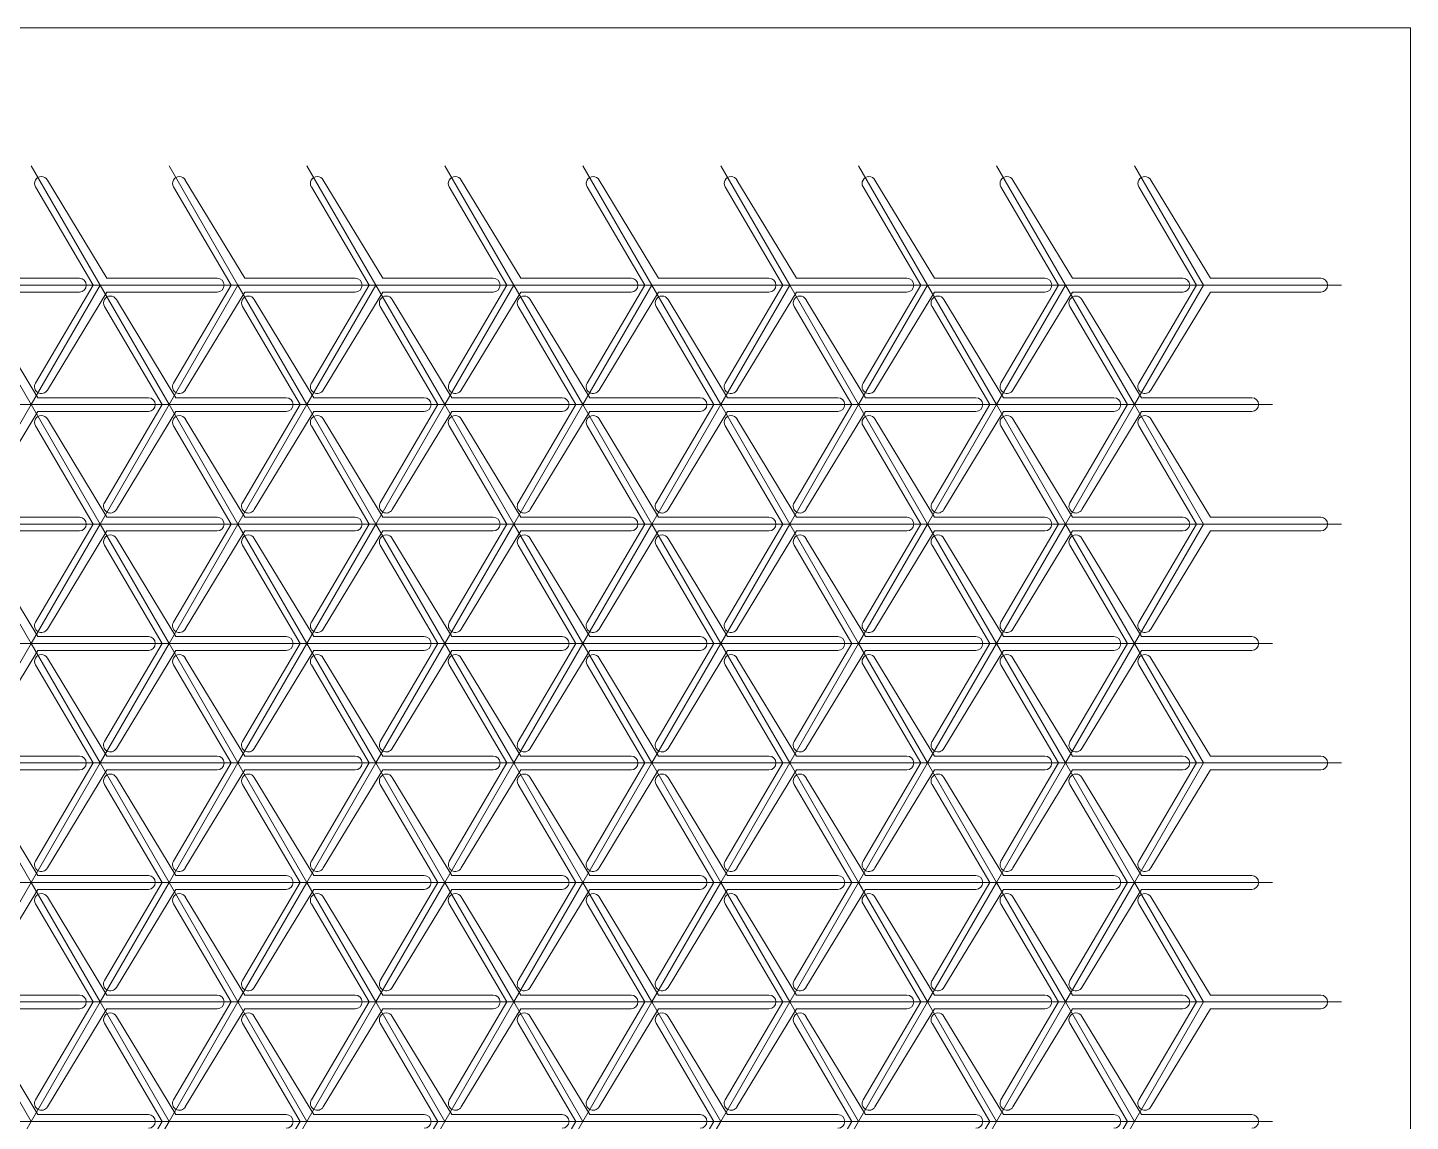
# Model space of a CAD drawing. Header units: metres. Extents: x 0 to 205, y 0 to 185.
# Drawn here: x 104.8 to 205, y 105.3 to 184.5 of the extents above; entities that cross this region are included whole.
import ezdxf

# ---------------------------------------------------------------- set-up
doc = ezdxf.new("R2010")
doc.units = ezdxf.units.M
doc.layers.add('TOP', color=1, linetype='Continuous', lineweight=0)

msp = doc.modelspace()

# ---------------------------------------------------------------- linework, layer by layer
at = {"layer": 'TOP'}
for p, q in [((0, 184.54), (205, 184.54)), ((205, 184.54), (205, 0)), ((110, 165.88), (105, 174.54)), ((120, 165.88), (115, 174.54)), ((130, 165.88), (125, 174.54)), ((140, 165.88), (135, 174.54)), ((150, 165.88), (145, 174.54)), ((160, 165.88), (155, 174.54)), ((170, 165.88), (165, 174.54)), ((180, 165.88), (175, 174.54)), ((190, 165.88), (185, 174.54)), ((110.5, 166.38), (106.18, 173.5)), ((120.5, 166.38), (116.18, 173.5)), ((130.5, 166.38), (126.18, 173.5)), ((140.5, 166.38), (136.18, 173.5)), ((150.5, 166.38), (146.18, 173.5)), ((160.5, 166.38), (156.18, 173.5)), ((170.5, 166.38), (166.18, 173.5)), ((180.5, 166.38), (176.18, 173.5)), ((190.5, 166.38), (186.18, 173.5)), ((105.32, 173), (109.5, 165.88)), ((115.32, 173), (119.5, 165.88)), ((125.32, 173), (129.5, 165.88)), ((135.32, 173), (139.5, 165.88)), ((145.32, 173), (149.5, 165.88)), ((155.32, 173), (159.5, 165.88)), ((165.32, 173), (169.5, 165.88)), ((175.32, 173), (179.5, 165.88)), ((185.32, 173), (189.5, 165.88)), ((105, 157.22), (100, 165.88)), ((100, 165.88), (110, 165.88)), ((108.5, 166.38), (100.5, 166.38)), ((110, 165.88), (105, 157.22)), ((109.5, 165.88), (105.32, 158.77)), ((115, 157.22), (110, 165.88)), ((110, 165.88), (120, 165.88)), ((118.5, 166.38), (110.5, 166.38)), ((120, 165.88), (115, 157.22)), ((119.5, 165.88), (115.32, 158.77)), ((125, 157.22), (120, 165.88)), ((120, 165.88), (130, 165.88)), ((128.5, 166.38), (120.5, 166.38)), ((130, 165.88), (125, 157.22)), ((129.5, 165.88), (125.32, 158.77)), ((135, 157.22), (130, 165.88)), ((130, 165.88), (140, 165.88)), ((138.5, 166.38), (130.5, 166.38)), ((140, 165.88), (135, 157.22)), ((139.5, 165.88), (135.32, 158.77)), ((145, 157.22), (140, 165.88)), ((140, 165.88), (150, 165.88)), ((148.5, 166.38), (140.5, 166.38)), ((150, 165.88), (145, 157.22)), ((149.5, 165.88), (145.32, 158.77)), ((155, 157.22), (150, 165.88)), ((150, 165.88), (160, 165.88)), ((158.5, 166.38), (150.5, 166.38)), ((160, 165.88), (155, 157.22)), ((159.5, 165.88), (155.32, 158.77)), ((165, 157.22), (160, 165.88)), ((160, 165.88), (170, 165.88)), ((168.5, 166.38), (160.5, 166.38)), ((170, 165.88), (165, 157.22)), ((169.5, 165.88), (165.32, 158.77)), ((175, 157.22), (170, 165.88)), ((170, 165.88), (180, 165.88)), ((178.5, 166.38), (170.5, 166.38)), ((180, 165.88), (175, 157.22)), ((179.5, 165.88), (175.32, 158.77)), ((185, 157.22), (180, 165.88)), ((180, 165.88), (190, 165.88)), ((188.5, 166.38), (180.5, 166.38)), ((190, 165.88), (185, 157.22)), ((189.5, 165.88), (185.32, 158.77)), ((190, 165.88), (200, 165.88)), ((198.5, 166.38), (190.5, 166.38)), ((100.5, 165.38), (108.5, 165.38)), ((105.5, 157.72), (101.18, 164.84)), ((106.18, 158.27), (110.5, 165.38)), ((110.5, 165.38), (118.5, 165.38)), ((115.5, 157.72), (111.18, 164.84)), ((116.18, 158.27), (120.5, 165.38)), ((120.5, 165.38), (128.5, 165.38)), ((125.5, 157.72), (121.18, 164.84)), ((126.18, 158.27), (130.5, 165.38)), ((130.5, 165.38), (138.5, 165.38)), ((135.5, 157.72), (131.18, 164.84)), ((136.18, 158.27), (140.5, 165.38)), ((140.5, 165.38), (148.5, 165.38)), ((145.5, 157.72), (141.18, 164.84)), ((146.18, 158.27), (150.5, 165.38)), ((150.5, 165.38), (158.5, 165.38)), ((155.5, 157.72), (151.18, 164.84)), ((156.18, 158.27), (160.5, 165.38)), ((160.5, 165.38), (168.5, 165.38)), ((165.5, 157.72), (161.18, 164.84)), ((166.18, 158.27), (170.5, 165.38)), ((170.5, 165.38), (178.5, 165.38)), ((175.5, 157.72), (171.18, 164.84)), ((176.18, 158.27), (180.5, 165.38)), ((180.5, 165.38), (188.5, 165.38)), ((185.5, 157.72), (181.18, 164.84)), ((186.18, 158.27), (190.5, 165.38)), ((190.5, 165.38), (198.5, 165.38)), ((110.32, 164.34), (114.5, 157.22)), ((120.32, 164.34), (124.5, 157.22)), ((130.32, 164.34), (134.5, 157.22)), ((140.32, 164.34), (144.5, 157.22)), ((150.32, 164.34), (154.5, 157.22)), ((160.32, 164.34), (164.5, 157.22)), ((170.32, 164.34), (174.5, 157.22)), ((180.32, 164.34), (184.5, 157.22)), ((113.5, 157.72), (105.5, 157.72)), ((123.5, 157.72), (115.5, 157.72)), ((133.5, 157.72), (125.5, 157.72)), ((143.5, 157.72), (135.5, 157.72)), ((153.5, 157.72), (145.5, 157.72)), ((163.5, 157.72), (155.5, 157.72)), ((173.5, 157.72), (165.5, 157.72)), ((183.5, 157.72), (175.5, 157.72)), ((193.5, 157.72), (185.5, 157.72)), ((95, 157.22), (105, 157.22)), ((105, 157.22), (100, 148.56)), ((101.18, 149.61), (105.5, 156.72)), ((110, 148.56), (105, 157.22)), ((105, 157.22), (115, 157.22)), ((105.5, 156.72), (113.5, 156.72)), ((115, 157.22), (110, 148.56)), ((114.5, 157.22), (110.32, 150.11)), ((111.18, 149.61), (115.5, 156.72)), ((120, 148.56), (115, 157.22)), ((115, 157.22), (125, 157.22)), ((115.5, 156.72), (123.5, 156.72)), ((125, 157.22), (120, 148.56)), ((124.5, 157.22), (120.32, 150.11)), ((121.18, 149.61), (125.5, 156.72)), ((130, 148.56), (125, 157.22)), ((125, 157.22), (135, 157.22)), ((125.5, 156.72), (133.5, 156.72)), ((135, 157.22), (130, 148.56)), ((134.5, 157.22), (130.32, 150.11)), ((131.18, 149.61), (135.5, 156.72)), ((140, 148.56), (135, 157.22)), ((135, 157.22), (145, 157.22)), ((135.5, 156.72), (143.5, 156.72)), ((145, 157.22), (140, 148.56)), ((144.5, 157.22), (140.32, 150.11)), ((141.18, 149.61), (145.5, 156.72)), ((150, 148.56), (145, 157.22)), ((145, 157.22), (155, 157.22)), ((145.5, 156.72), (153.5, 156.72)), ((155, 157.22), (150, 148.56)), ((154.5, 157.22), (150.32, 150.11)), ((151.18, 149.61), (155.5, 156.72)), ((160, 148.56), (155, 157.22)), ((155, 157.22), (165, 157.22)), ((155.5, 156.72), (163.5, 156.72)), ((165, 157.22), (160, 148.56)), ((164.5, 157.22), (160.32, 150.11)), ((161.18, 149.61), (165.5, 156.72)), ((170, 148.56), (165, 157.22)), ((165, 157.22), (175, 157.22)), ((165.5, 156.72), (173.5, 156.72)), ((175, 157.22), (170, 148.56)), ((174.5, 157.22), (170.32, 150.11)), ((171.18, 149.61), (175.5, 156.72)), ((180, 148.56), (175, 157.22)), ((175, 157.22), (185, 157.22)), ((175.5, 156.72), (183.5, 156.72)), ((185, 157.22), (180, 148.56)), ((184.5, 157.22), (180.32, 150.11)), ((181.18, 149.61), (185.5, 156.72)), ((190, 148.56), (185, 157.22)), ((185, 157.22), (195, 157.22)), ((185.5, 156.72), (193.5, 156.72)), ((105.32, 155.68), (109.5, 148.56)), ((110.5, 149.06), (106.18, 156.18)), ((115.32, 155.68), (119.5, 148.56)), ((120.5, 149.06), (116.18, 156.18)), ((125.32, 155.68), (129.5, 148.56)), ((130.5, 149.06), (126.18, 156.18)), ((135.32, 155.68), (139.5, 148.56)), ((140.5, 149.06), (136.18, 156.18)), ((145.32, 155.68), (149.5, 148.56)), ((150.5, 149.06), (146.18, 156.18)), ((155.32, 155.68), (159.5, 148.56)), ((160.5, 149.06), (156.18, 156.18)), ((165.32, 155.68), (169.5, 148.56)), ((170.5, 149.06), (166.18, 156.18)), ((175.32, 155.68), (179.5, 148.56)), ((180.5, 149.06), (176.18, 156.18)), ((185.32, 155.68), (189.5, 148.56)), ((190.5, 149.06), (186.18, 156.18)), ((105, 139.9), (100, 148.56)), ((100, 148.56), (110, 148.56)), ((108.5, 149.06), (100.5, 149.06)), ((110, 148.56), (105, 139.9)), ((109.5, 148.56), (105.32, 141.45)), ((115, 139.9), (110, 148.56)), ((110, 148.56), (120, 148.56)), ((118.5, 149.06), (110.5, 149.06)), ((120, 148.56), (115, 139.9)), ((119.5, 148.56), (115.32, 141.45)), ((125, 139.9), (120, 148.56)), ((120, 148.56), (130, 148.56)), ((128.5, 149.06), (120.5, 149.06)), ((130, 148.56), (125, 139.9)), ((129.5, 148.56), (125.32, 141.45)), ((135, 139.9), (130, 148.56)), ((130, 148.56), (140, 148.56)), ((138.5, 149.06), (130.5, 149.06)), ((140, 148.56), (135, 139.9)), ((139.5, 148.56), (135.32, 141.45)), ((145, 139.9), (140, 148.56)), ((140, 148.56), (150, 148.56)), ((148.5, 149.06), (140.5, 149.06)), ((150, 148.56), (145, 139.9)), ((149.5, 148.56), (145.32, 141.45)), ((155, 139.9), (150, 148.56)), ((150, 148.56), (160, 148.56)), ((158.5, 149.06), (150.5, 149.06)), ((160, 148.56), (155, 139.9)), ((159.5, 148.56), (155.32, 141.45)), ((165, 139.9), (160, 148.56)), ((160, 148.56), (170, 148.56)), ((168.5, 149.06), (160.5, 149.06)), ((170, 148.56), (165, 139.9)), ((169.5, 148.56), (165.32, 141.45)), ((175, 139.9), (170, 148.56)), ((170, 148.56), (180, 148.56)), ((178.5, 149.06), (170.5, 149.06)), ((180, 148.56), (175, 139.9)), ((179.5, 148.56), (175.32, 141.45)), ((185, 139.9), (180, 148.56)), ((180, 148.56), (190, 148.56)), ((188.5, 149.06), (180.5, 149.06)), ((190, 148.56), (185, 139.9)), ((189.5, 148.56), (185.32, 141.45)), ((190, 148.56), (200, 148.56)), ((198.5, 149.06), (190.5, 149.06)), ((100.5, 148.06), (108.5, 148.06)), ((105.5, 140.4), (101.18, 147.52)), ((106.18, 140.95), (110.5, 148.06)), ((110.5, 148.06), (118.5, 148.06)), ((115.5, 140.4), (111.18, 147.52)), ((116.18, 140.95), (120.5, 148.06)), ((120.5, 148.06), (128.5, 148.06)), ((125.5, 140.4), (121.18, 147.52)), ((126.18, 140.95), (130.5, 148.06)), ((130.5, 148.06), (138.5, 148.06)), ((135.5, 140.4), (131.18, 147.52)), ((136.18, 140.95), (140.5, 148.06)), ((140.5, 148.06), (148.5, 148.06)), ((145.5, 140.4), (141.18, 147.52)), ((146.18, 140.95), (150.5, 148.06)), ((150.5, 148.06), (158.5, 148.06)), ((155.5, 140.4), (151.18, 147.52)), ((156.18, 140.95), (160.5, 148.06)), ((160.5, 148.06), (168.5, 148.06)), ((165.5, 140.4), (161.18, 147.52)), ((166.18, 140.95), (170.5, 148.06)), ((170.5, 148.06), (178.5, 148.06)), ((175.5, 140.4), (171.18, 147.52)), ((176.18, 140.95), (180.5, 148.06)), ((180.5, 148.06), (188.5, 148.06)), ((185.5, 140.4), (181.18, 147.52)), ((186.18, 140.95), (190.5, 148.06)), ((190.5, 148.06), (198.5, 148.06)), ((110.32, 147.02), (114.5, 139.9)), ((120.32, 147.02), (124.5, 139.9)), ((130.32, 147.02), (134.5, 139.9)), ((140.32, 147.02), (144.5, 139.9)), ((150.32, 147.02), (154.5, 139.9)), ((160.32, 147.02), (164.5, 139.9)), ((170.32, 147.02), (174.5, 139.9)), ((180.32, 147.02), (184.5, 139.9)), ((113.5, 140.4), (105.5, 140.4)), ((123.5, 140.4), (115.5, 140.4)), ((133.5, 140.4), (125.5, 140.4)), ((143.5, 140.4), (135.5, 140.4)), ((153.5, 140.4), (145.5, 140.4)), ((163.5, 140.4), (155.5, 140.4)), ((173.5, 140.4), (165.5, 140.4)), ((183.5, 140.4), (175.5, 140.4)), ((193.5, 140.4), (185.5, 140.4)), ((95, 139.9), (105, 139.9)), ((105, 139.9), (100, 131.24)), ((101.18, 132.29), (105.5, 139.4)), ((110, 131.24), (105, 139.9)), ((105, 139.9), (115, 139.9)), ((105.5, 139.4), (113.5, 139.4)), ((115, 139.9), (110, 131.24)), ((114.5, 139.9), (110.32, 132.79)), ((111.18, 132.29), (115.5, 139.4)), ((120, 131.24), (115, 139.9)), ((115, 139.9), (125, 139.9)), ((115.5, 139.4), (123.5, 139.4)), ((125, 139.9), (120, 131.24)), ((124.5, 139.9), (120.32, 132.79)), ((121.18, 132.29), (125.5, 139.4)), ((130, 131.24), (125, 139.9)), ((125, 139.9), (135, 139.9)), ((125.5, 139.4), (133.5, 139.4)), ((135, 139.9), (130, 131.24)), ((134.5, 139.9), (130.32, 132.79)), ((131.18, 132.29), (135.5, 139.4)), ((140, 131.24), (135, 139.9)), ((135, 139.9), (145, 139.9)), ((135.5, 139.4), (143.5, 139.4)), ((145, 139.9), (140, 131.24)), ((144.5, 139.9), (140.32, 132.79)), ((141.18, 132.29), (145.5, 139.4)), ((150, 131.24), (145, 139.9)), ((145, 139.9), (155, 139.9)), ((145.5, 139.4), (153.5, 139.4)), ((155, 139.9), (150, 131.24)), ((154.5, 139.9), (150.32, 132.79)), ((151.18, 132.29), (155.5, 139.4)), ((160, 131.24), (155, 139.9)), ((155, 139.9), (165, 139.9)), ((155.5, 139.4), (163.5, 139.4)), ((165, 139.9), (160, 131.24)), ((164.5, 139.9), (160.32, 132.79)), ((161.18, 132.29), (165.5, 139.4)), ((170, 131.24), (165, 139.9)), ((165, 139.9), (175, 139.9)), ((165.5, 139.4), (173.5, 139.4)), ((175, 139.9), (170, 131.24)), ((174.5, 139.9), (170.32, 132.79)), ((171.18, 132.29), (175.5, 139.4)), ((180, 131.24), (175, 139.9)), ((175, 139.9), (185, 139.9)), ((175.5, 139.4), (183.5, 139.4)), ((185, 139.9), (180, 131.24)), ((184.5, 139.9), (180.32, 132.79)), ((181.18, 132.29), (185.5, 139.4)), ((190, 131.24), (185, 139.9)), ((185, 139.9), (195, 139.9)), ((185.5, 139.4), (193.5, 139.4)), ((105.32, 138.35), (109.5, 131.24)), ((110.5, 131.74), (106.18, 138.85)), ((115.32, 138.35), (119.5, 131.24)), ((120.5, 131.74), (116.18, 138.85)), ((125.32, 138.35), (129.5, 131.24)), ((130.5, 131.74), (126.18, 138.85)), ((135.32, 138.35), (139.5, 131.24)), ((140.5, 131.74), (136.18, 138.85)), ((145.32, 138.35), (149.5, 131.24)), ((150.5, 131.74), (146.18, 138.85)), ((155.32, 138.35), (159.5, 131.24)), ((160.5, 131.74), (156.18, 138.85)), ((165.32, 138.35), (169.5, 131.24)), ((170.5, 131.74), (166.18, 138.85)), ((175.32, 138.35), (179.5, 131.24)), ((180.5, 131.74), (176.18, 138.85)), ((185.32, 138.35), (189.5, 131.24)), ((190.5, 131.74), (186.18, 138.85)), ((108.5, 131.74), (100.5, 131.74)), ((118.5, 131.74), (110.5, 131.74)), ((128.5, 131.74), (120.5, 131.74)), ((138.5, 131.74), (130.5, 131.74)), ((148.5, 131.74), (140.5, 131.74)), ((158.5, 131.74), (150.5, 131.74)), ((168.5, 131.74), (160.5, 131.74)), ((178.5, 131.74), (170.5, 131.74)), ((188.5, 131.74), (180.5, 131.74)), ((198.5, 131.74), (190.5, 131.74)), ((105, 122.58), (100, 131.24)), ((100, 131.24), (110, 131.24)), ((100.5, 130.74), (108.5, 130.74)), ((110, 131.24), (105, 122.58)), ((109.5, 131.24), (105.32, 124.13)), ((106.18, 123.63), (110.5, 130.74)), ((115, 122.58), (110, 131.24)), ((110, 131.24), (120, 131.24)), ((110.5, 130.74), (118.5, 130.74)), ((120, 131.24), (115, 122.58)), ((119.5, 131.24), (115.32, 124.13)), ((116.18, 123.63), (120.5, 130.74)), ((125, 122.58), (120, 131.24)), ((120, 131.24), (130, 131.24)), ((120.5, 130.74), (128.5, 130.74)), ((130, 131.24), (125, 122.58)), ((129.5, 131.24), (125.32, 124.13)), ((126.18, 123.63), (130.5, 130.74)), ((135, 122.58), (130, 131.24)), ((130, 131.24), (140, 131.24)), ((130.5, 130.74), (138.5, 130.74)), ((140, 131.24), (135, 122.58)), ((139.5, 131.24), (135.32, 124.13)), ((136.18, 123.63), (140.5, 130.74)), ((145, 122.58), (140, 131.24)), ((140, 131.24), (150, 131.24)), ((140.5, 130.74), (148.5, 130.74)), ((150, 131.24), (145, 122.58)), ((149.5, 131.24), (145.32, 124.13)), ((146.18, 123.63), (150.5, 130.74)), ((155, 122.58), (150, 131.24)), ((150, 131.24), (160, 131.24)), ((150.5, 130.74), (158.5, 130.74)), ((160, 131.24), (155, 122.58)), ((159.5, 131.24), (155.32, 124.13)), ((156.18, 123.63), (160.5, 130.74)), ((165, 122.58), (160, 131.24)), ((160, 131.24), (170, 131.24)), ((160.5, 130.74), (168.5, 130.74)), ((170, 131.24), (165, 122.58)), ((169.5, 131.24), (165.32, 124.13)), ((166.18, 123.63), (170.5, 130.74)), ((175, 122.58), (170, 131.24)), ((170, 131.24), (180, 131.24)), ((170.5, 130.74), (178.5, 130.74)), ((180, 131.24), (175, 122.58)), ((179.5, 131.24), (175.32, 124.13)), ((176.18, 123.63), (180.5, 130.74)), ((185, 122.58), (180, 131.24)), ((180, 131.24), (190, 131.24)), ((180.5, 130.74), (188.5, 130.74)), ((190, 131.24), (185, 122.58)), ((189.5, 131.24), (185.32, 124.13)), ((186.18, 123.63), (190.5, 130.74)), ((190, 131.24), (200, 131.24)), ((190.5, 130.74), (198.5, 130.74)), ((105.5, 123.08), (101.18, 130.19)), ((110.32, 129.69), (114.5, 122.58)), ((115.5, 123.08), (111.18, 130.19)), ((120.32, 129.69), (124.5, 122.58)), ((125.5, 123.08), (121.18, 130.19)), ((130.32, 129.69), (134.5, 122.58)), ((135.5, 123.08), (131.18, 130.19)), ((140.32, 129.69), (144.5, 122.58)), ((145.5, 123.08), (141.18, 130.19)), ((150.32, 129.69), (154.5, 122.58)), ((155.5, 123.08), (151.18, 130.19)), ((160.32, 129.69), (164.5, 122.58)), ((165.5, 123.08), (161.18, 130.19)), ((170.32, 129.69), (174.5, 122.58)), ((175.5, 123.08), (171.18, 130.19)), ((180.32, 129.69), (184.5, 122.58)), ((185.5, 123.08), (181.18, 130.19)), ((95, 122.58), (105, 122.58)), ((105, 122.58), (100, 113.92)), ((110, 113.92), (105, 122.58)), ((105, 122.58), (115, 122.58)), ((113.5, 123.08), (105.5, 123.08)), ((115, 122.58), (110, 113.92)), ((114.5, 122.58), (110.32, 115.47)), ((120, 113.92), (115, 122.58)), ((115, 122.58), (125, 122.58)), ((123.5, 123.08), (115.5, 123.08)), ((125, 122.58), (120, 113.92)), ((124.5, 122.58), (120.32, 115.47)), ((130, 113.92), (125, 122.58)), ((125, 122.58), (135, 122.58)), ((133.5, 123.08), (125.5, 123.08)), ((135, 122.58), (130, 113.92)), ((134.5, 122.58), (130.32, 115.47)), ((140, 113.92), (135, 122.58)), ((135, 122.58), (145, 122.58)), ((143.5, 123.08), (135.5, 123.08)), ((145, 122.58), (140, 113.92)), ((144.5, 122.58), (140.32, 115.47)), ((150, 113.92), (145, 122.58)), ((145, 122.58), (155, 122.58)), ((153.5, 123.08), (145.5, 123.08)), ((155, 122.58), (150, 113.92)), ((154.5, 122.58), (150.32, 115.47)), ((160, 113.92), (155, 122.58)), ((155, 122.58), (165, 122.58)), ((163.5, 123.08), (155.5, 123.08)), ((165, 122.58), (160, 113.92)), ((164.5, 122.58), (160.32, 115.47)), ((170, 113.92), (165, 122.58)), ((165, 122.58), (175, 122.58)), ((173.5, 123.08), (165.5, 123.08)), ((175, 122.58), (170, 113.92)), ((174.5, 122.58), (170.32, 115.47)), ((180, 113.92), (175, 122.58)), ((175, 122.58), (185, 122.58)), ((183.5, 123.08), (175.5, 123.08)), ((185, 122.58), (180, 113.92)), ((184.5, 122.58), (180.32, 115.47)), ((190, 113.92), (185, 122.58)), ((185, 122.58), (195, 122.58)), ((193.5, 123.08), (185.5, 123.08)), ((101.18, 114.97), (105.5, 122.08)), ((105.5, 122.08), (113.5, 122.08)), ((110.5, 114.42), (106.18, 121.53)), ((111.18, 114.97), (115.5, 122.08)), ((115.5, 122.08), (123.5, 122.08)), ((120.5, 114.42), (116.18, 121.53)), ((121.18, 114.97), (125.5, 122.08)), ((125.5, 122.08), (133.5, 122.08)), ((130.5, 114.42), (126.18, 121.53)), ((131.18, 114.97), (135.5, 122.08)), ((135.5, 122.08), (143.5, 122.08)), ((140.5, 114.42), (136.18, 121.53)), ((141.18, 114.97), (145.5, 122.08)), ((145.5, 122.08), (153.5, 122.08)), ((150.5, 114.42), (146.18, 121.53)), ((151.18, 114.97), (155.5, 122.08)), ((155.5, 122.08), (163.5, 122.08)), ((160.5, 114.42), (156.18, 121.53)), ((161.18, 114.97), (165.5, 122.08)), ((165.5, 122.08), (173.5, 122.08)), ((170.5, 114.42), (166.18, 121.53)), ((171.18, 114.97), (175.5, 122.08)), ((175.5, 122.08), (183.5, 122.08)), ((180.5, 114.42), (176.18, 121.53)), ((181.18, 114.97), (185.5, 122.08)), ((185.5, 122.08), (193.5, 122.08)), ((190.5, 114.42), (186.18, 121.53)), ((105.32, 121.03), (109.5, 113.92)), ((115.32, 121.03), (119.5, 113.92)), ((125.32, 121.03), (129.5, 113.92)), ((135.32, 121.03), (139.5, 113.92)), ((145.32, 121.03), (149.5, 113.92)), ((155.32, 121.03), (159.5, 113.92)), ((165.32, 121.03), (169.5, 113.92)), ((175.32, 121.03), (179.5, 113.92)), ((185.32, 121.03), (189.5, 113.92)), ((108.5, 114.42), (100.5, 114.42)), ((118.5, 114.42), (110.5, 114.42)), ((128.5, 114.42), (120.5, 114.42)), ((138.5, 114.42), (130.5, 114.42)), ((148.5, 114.42), (140.5, 114.42)), ((158.5, 114.42), (150.5, 114.42)), ((168.5, 114.42), (160.5, 114.42)), ((178.5, 114.42), (170.5, 114.42)), ((188.5, 114.42), (180.5, 114.42)), ((198.5, 114.42), (190.5, 114.42)), ((105, 105.26), (100, 113.92)), ((100, 113.92), (110, 113.92)), ((100.5, 113.42), (108.5, 113.42)), ((110, 113.92), (105, 105.26)), ((109.5, 113.92), (105.32, 106.81)), ((106.18, 106.31), (110.5, 113.42)), ((115, 105.26), (110, 113.92)), ((110, 113.92), (120, 113.92)), ((110.5, 113.42), (118.5, 113.42)), ((120, 113.92), (115, 105.26)), ((119.5, 113.92), (115.32, 106.81)), ((116.18, 106.31), (120.5, 113.42)), ((125, 105.26), (120, 113.92)), ((120, 113.92), (130, 113.92)), ((120.5, 113.42), (128.5, 113.42)), ((130, 113.92), (125, 105.26)), ((129.5, 113.92), (125.32, 106.81)), ((126.18, 106.31), (130.5, 113.42)), ((135, 105.26), (130, 113.92)), ((130, 113.92), (140, 113.92)), ((130.5, 113.42), (138.5, 113.42)), ((140, 113.92), (135, 105.26)), ((139.5, 113.92), (135.32, 106.81)), ((136.18, 106.31), (140.5, 113.42)), ((145, 105.26), (140, 113.92)), ((140, 113.92), (150, 113.92)), ((140.5, 113.42), (148.5, 113.42)), ((150, 113.92), (145, 105.26)), ((149.5, 113.92), (145.32, 106.81)), ((146.18, 106.31), (150.5, 113.42)), ((155, 105.26), (150, 113.92)), ((150, 113.92), (160, 113.92)), ((150.5, 113.42), (158.5, 113.42)), ((160, 113.92), (155, 105.26)), ((159.5, 113.92), (155.32, 106.81)), ((156.18, 106.31), (160.5, 113.42)), ((165, 105.26), (160, 113.92)), ((160, 113.92), (170, 113.92)), ((160.5, 113.42), (168.5, 113.42)), ((170, 113.92), (165, 105.26)), ((169.5, 113.92), (165.32, 106.81)), ((166.18, 106.31), (170.5, 113.42)), ((175, 105.26), (170, 113.92)), ((170, 113.92), (180, 113.92)), ((170.5, 113.42), (178.5, 113.42)), ((180, 113.92), (175, 105.26)), ((179.5, 113.92), (175.32, 106.81)), ((176.18, 106.31), (180.5, 113.42)), ((185, 105.26), (180, 113.92)), ((180, 113.92), (190, 113.92)), ((180.5, 113.42), (188.5, 113.42)), ((190, 113.92), (185, 105.26)), ((189.5, 113.92), (185.32, 106.81)), ((186.18, 106.31), (190.5, 113.42)), ((190, 113.92), (200, 113.92)), ((190.5, 113.42), (198.5, 113.42)), ((105.5, 105.76), (101.18, 112.87)), ((110.32, 112.37), (114.5, 105.26)), ((115.5, 105.76), (111.18, 112.87)), ((120.32, 112.37), (124.5, 105.26)), ((125.5, 105.76), (121.18, 112.87)), ((130.32, 112.37), (134.5, 105.26)), ((135.5, 105.76), (131.18, 112.87)), ((140.32, 112.37), (144.5, 105.26)), ((145.5, 105.76), (141.18, 112.87)), ((150.32, 112.37), (154.5, 105.26)), ((155.5, 105.76), (151.18, 112.87)), ((160.32, 112.37), (164.5, 105.26)), ((165.5, 105.76), (161.18, 112.87)), ((170.32, 112.37), (174.5, 105.26)), ((175.5, 105.76), (171.18, 112.87)), ((180.32, 112.37), (184.5, 105.26)), ((185.5, 105.76), (181.18, 112.87)), ((95, 105.26), (105, 105.26)), ((105, 105.26), (100, 96.6)), ((105, 105.26), (115, 105.26)), ((113.5, 105.76), (105.5, 105.76)), ((115, 105.26), (110, 96.6)), ((114.5, 105.26), (110.32, 98.15)), ((115, 105.26), (125, 105.26)), ((123.5, 105.76), (115.5, 105.76)), ((125, 105.26), (120, 96.6)), ((124.5, 105.26), (120.32, 98.15)), ((125, 105.26), (135, 105.26)), ((133.5, 105.76), (125.5, 105.76)), ((135, 105.26), (130, 96.6)), ((134.5, 105.26), (130.32, 98.15)), ((135, 105.26), (145, 105.26)), ((143.5, 105.76), (135.5, 105.76)), ((145, 105.26), (140, 96.6)), ((144.5, 105.26), (140.32, 98.15)), ((145, 105.26), (155, 105.26)), ((153.5, 105.76), (145.5, 105.76)), ((155, 105.26), (150, 96.6)), ((154.5, 105.26), (150.32, 98.15)), ((155, 105.26), (165, 105.26)), ((163.5, 105.76), (155.5, 105.76)), ((165, 105.26), (160, 96.6)), ((164.5, 105.26), (160.32, 98.15)), ((165, 105.26), (175, 105.26)), ((173.5, 105.76), (165.5, 105.76)), ((175, 105.26), (170, 96.6)), ((174.5, 105.26), (170.32, 98.15)), ((175, 105.26), (185, 105.26)), ((183.5, 105.76), (175.5, 105.76)), ((185, 105.26), (180, 96.6)), ((184.5, 105.26), (180.32, 98.15)), ((185, 105.26), (195, 105.26)), ((193.5, 105.76), (185.5, 105.76))]:
    msp.add_line(p, q, dxfattribs=at)
for centre, start, end in [((105.75, 173.25), 30, 210), ((115.75, 173.25), 30, 210), ((125.75, 173.25), 30, 210), ((135.75, 173.25), 30, 210), ((145.75, 173.25), 30, 210), ((155.75, 173.25), 30, 210), ((165.75, 173.25), 30, 210), ((175.75, 173.25), 30, 210), ((185.75, 173.25), 30, 210), ((108.5, 165.88), -90, 90), ((118.5, 165.88), -90, 90), ((128.5, 165.88), -90, 90), ((138.5, 165.88), -90, 90), ((148.5, 165.88), -90, 90), ((158.5, 165.88), -90, 90), ((168.5, 165.88), -90, 90), ((178.5, 165.88), -90, 90), ((188.5, 165.88), -90, 90), ((198.5, 165.88), -90, 90), ((110.75, 164.59), 30, 210), ((120.75, 164.59), 30, 210), ((130.75, 164.59), 30, 210), ((140.75, 164.59), 30, 210), ((150.75, 164.59), 30, 210), ((160.75, 164.59), 30, 210), ((170.75, 164.59), 30, 210), ((180.75, 164.59), 30, 210), ((105.75, 158.52), 150, 330), ((115.75, 158.52), 150, 330), ((125.75, 158.52), 150, 330), ((135.75, 158.52), 150, 330), ((145.75, 158.52), 150, 330), ((155.75, 158.52), 150, 330), ((165.75, 158.52), 150, 330), ((175.75, 158.52), 150, 330), ((185.75, 158.52), 150, 330), ((113.5, 157.22), -90, 90), ((123.5, 157.22), -90, 90), ((133.5, 157.22), -90, 90), ((143.5, 157.22), -90, 90), ((153.5, 157.22), -90, 90), ((163.5, 157.22), -90, 90), ((173.5, 157.22), -90, 90), ((183.5, 157.22), -90, 90), ((193.5, 157.22), -90, 90), ((105.75, 155.93), 30, 210), ((115.75, 155.93), 30, 210), ((125.75, 155.93), 30, 210), ((135.75, 155.93), 30, 210), ((145.75, 155.93), 30, 210), ((155.75, 155.93), 30, 210), ((165.75, 155.93), 30, 210), ((175.75, 155.93), 30, 210), ((185.75, 155.93), 30, 210), ((110.75, 149.86), 150, 330), ((120.75, 149.86), 150, 330), ((130.75, 149.86), 150, 330), ((140.75, 149.86), 150, 330), ((150.75, 149.86), 150, 330), ((160.75, 149.86), 150, 330), ((170.75, 149.86), 150, 330), ((180.75, 149.86), 150, 330), ((108.5, 148.56), -90, 90), ((118.5, 148.56), -90, 90), ((128.5, 148.56), -90, 90), ((138.5, 148.56), -90, 90), ((148.5, 148.56), -90, 90), ((158.5, 148.56), -90, 90), ((168.5, 148.56), -90, 90), ((178.5, 148.56), -90, 90), ((188.5, 148.56), -90, 90), ((198.5, 148.56), -90, 90), ((110.75, 147.27), 30, 210), ((120.75, 147.27), 30, 210), ((130.75, 147.27), 30, 210), ((140.75, 147.27), 30, 210), ((150.75, 147.27), 30, 210), ((160.75, 147.27), 30, 210), ((170.75, 147.27), 30, 210), ((180.75, 147.27), 30, 210), ((105.75, 141.2), 150, 330), ((115.75, 141.2), 150, 330), ((125.75, 141.2), 150, 330), ((135.75, 141.2), 150, 330), ((145.75, 141.2), 150, 330), ((155.75, 141.2), 150, 330), ((165.75, 141.2), 150, 330), ((175.75, 141.2), 150, 330), ((185.75, 141.2), 150, 330), ((113.5, 139.9), -90, 90), ((123.5, 139.9), -90, 90), ((133.5, 139.9), -90, 90), ((143.5, 139.9), -90, 90), ((153.5, 139.9), -90, 90), ((163.5, 139.9), -90, 90), ((173.5, 139.9), -90, 90), ((183.5, 139.9), -90, 90), ((193.5, 139.9), -90, 90), ((105.75, 138.6), 30, 210), ((115.75, 138.6), 30, 210), ((125.75, 138.6), 30, 210), ((135.75, 138.6), 30, 210), ((145.75, 138.6), 30, 210), ((155.75, 138.6), 30, 210), ((165.75, 138.6), 30, 210), ((175.75, 138.6), 30, 210), ((185.75, 138.6), 30, 210), ((110.75, 132.54), 150, 330), ((120.75, 132.54), 150, 330), ((130.75, 132.54), 150, 330), ((140.75, 132.54), 150, 330), ((150.75, 132.54), 150, 330), ((160.75, 132.54), 150, 330), ((170.75, 132.54), 150, 330), ((180.75, 132.54), 150, 330), ((108.5, 131.24), -90, 90), ((118.5, 131.24), -90, 90), ((128.5, 131.24), -90, 90), ((138.5, 131.24), -90, 90), ((148.5, 131.24), -90, 90), ((158.5, 131.24), -90, 90), ((168.5, 131.24), -90, 90), ((178.5, 131.24), -90, 90), ((188.5, 131.24), -90, 90), ((198.5, 131.24), -90, 90), ((110.75, 129.94), 30, 210), ((120.75, 129.94), 30, 210), ((130.75, 129.94), 30, 210), ((140.75, 129.94), 30, 210), ((150.75, 129.94), 30, 210), ((160.75, 129.94), 30, 210), ((170.75, 129.94), 30, 210), ((180.75, 129.94), 30, 210), ((105.75, 123.88), 150, 330), ((115.75, 123.88), 150, 330), ((125.75, 123.88), 150, 330), ((135.75, 123.88), 150, 330), ((145.75, 123.88), 150, 330), ((155.75, 123.88), 150, 330), ((165.75, 123.88), 150, 330), ((175.75, 123.88), 150, 330), ((185.75, 123.88), 150, 330), ((113.5, 122.58), -90, 90), ((123.5, 122.58), -90, 90), ((133.5, 122.58), -90, 90), ((143.5, 122.58), -90, 90), ((153.5, 122.58), -90, 90), ((163.5, 122.58), -90, 90), ((173.5, 122.58), -90, 90), ((183.5, 122.58), -90, 90), ((193.5, 122.58), -90, 90), ((105.75, 121.28), 30, 210), ((115.75, 121.28), 30, 210), ((125.75, 121.28), 30, 210), ((135.75, 121.28), 30, 210), ((145.75, 121.28), 30, 210), ((155.75, 121.28), 30, 210), ((165.75, 121.28), 30, 210), ((175.75, 121.28), 30, 210), ((185.75, 121.28), 30, 210), ((110.75, 115.22), 150, 330), ((120.75, 115.22), 150, 330), ((130.75, 115.22), 150, 330), ((140.75, 115.22), 150, 330), ((150.75, 115.22), 150, 330), ((160.75, 115.22), 150, 330), ((170.75, 115.22), 150, 330), ((180.75, 115.22), 150, 330), ((108.5, 113.92), -90, 90), ((118.5, 113.92), -90, 90), ((128.5, 113.92), -90, 90), ((138.5, 113.92), -90, 90), ((148.5, 113.92), -90, 90), ((158.5, 113.92), -90, 90), ((168.5, 113.92), -90, 90), ((178.5, 113.92), -90, 90), ((188.5, 113.92), -90, 90), ((198.5, 113.92), -90, 90), ((110.75, 112.62), 30, 210), ((120.75, 112.62), 30, 210), ((130.75, 112.62), 30, 210), ((140.75, 112.62), 30, 210), ((150.75, 112.62), 30, 210), ((160.75, 112.62), 30, 210), ((170.75, 112.62), 30, 210), ((180.75, 112.62), 30, 210), ((105.75, 106.56), 150, 330), ((115.75, 106.56), 150, 330), ((125.75, 106.56), 150, 330), ((135.75, 106.56), 150, 330), ((145.75, 106.56), 150, 330), ((155.75, 106.56), 150, 330), ((165.75, 106.56), 150, 330), ((175.75, 106.56), 150, 330), ((185.75, 106.56), 150, 330), ((113.5, 105.26), -90, 90), ((123.5, 105.26), -90, 90), ((133.5, 105.26), -90, 90), ((143.5, 105.26), -90, 90), ((153.5, 105.26), -90, 90), ((163.5, 105.26), -90, 90), ((173.5, 105.26), -90, 90), ((183.5, 105.26), -90, 90), ((193.5, 105.26), -90, 90)]:
    msp.add_arc(centre, 0.5, start, end, dxfattribs=at)

doc.saveas('drawing.dxf')
